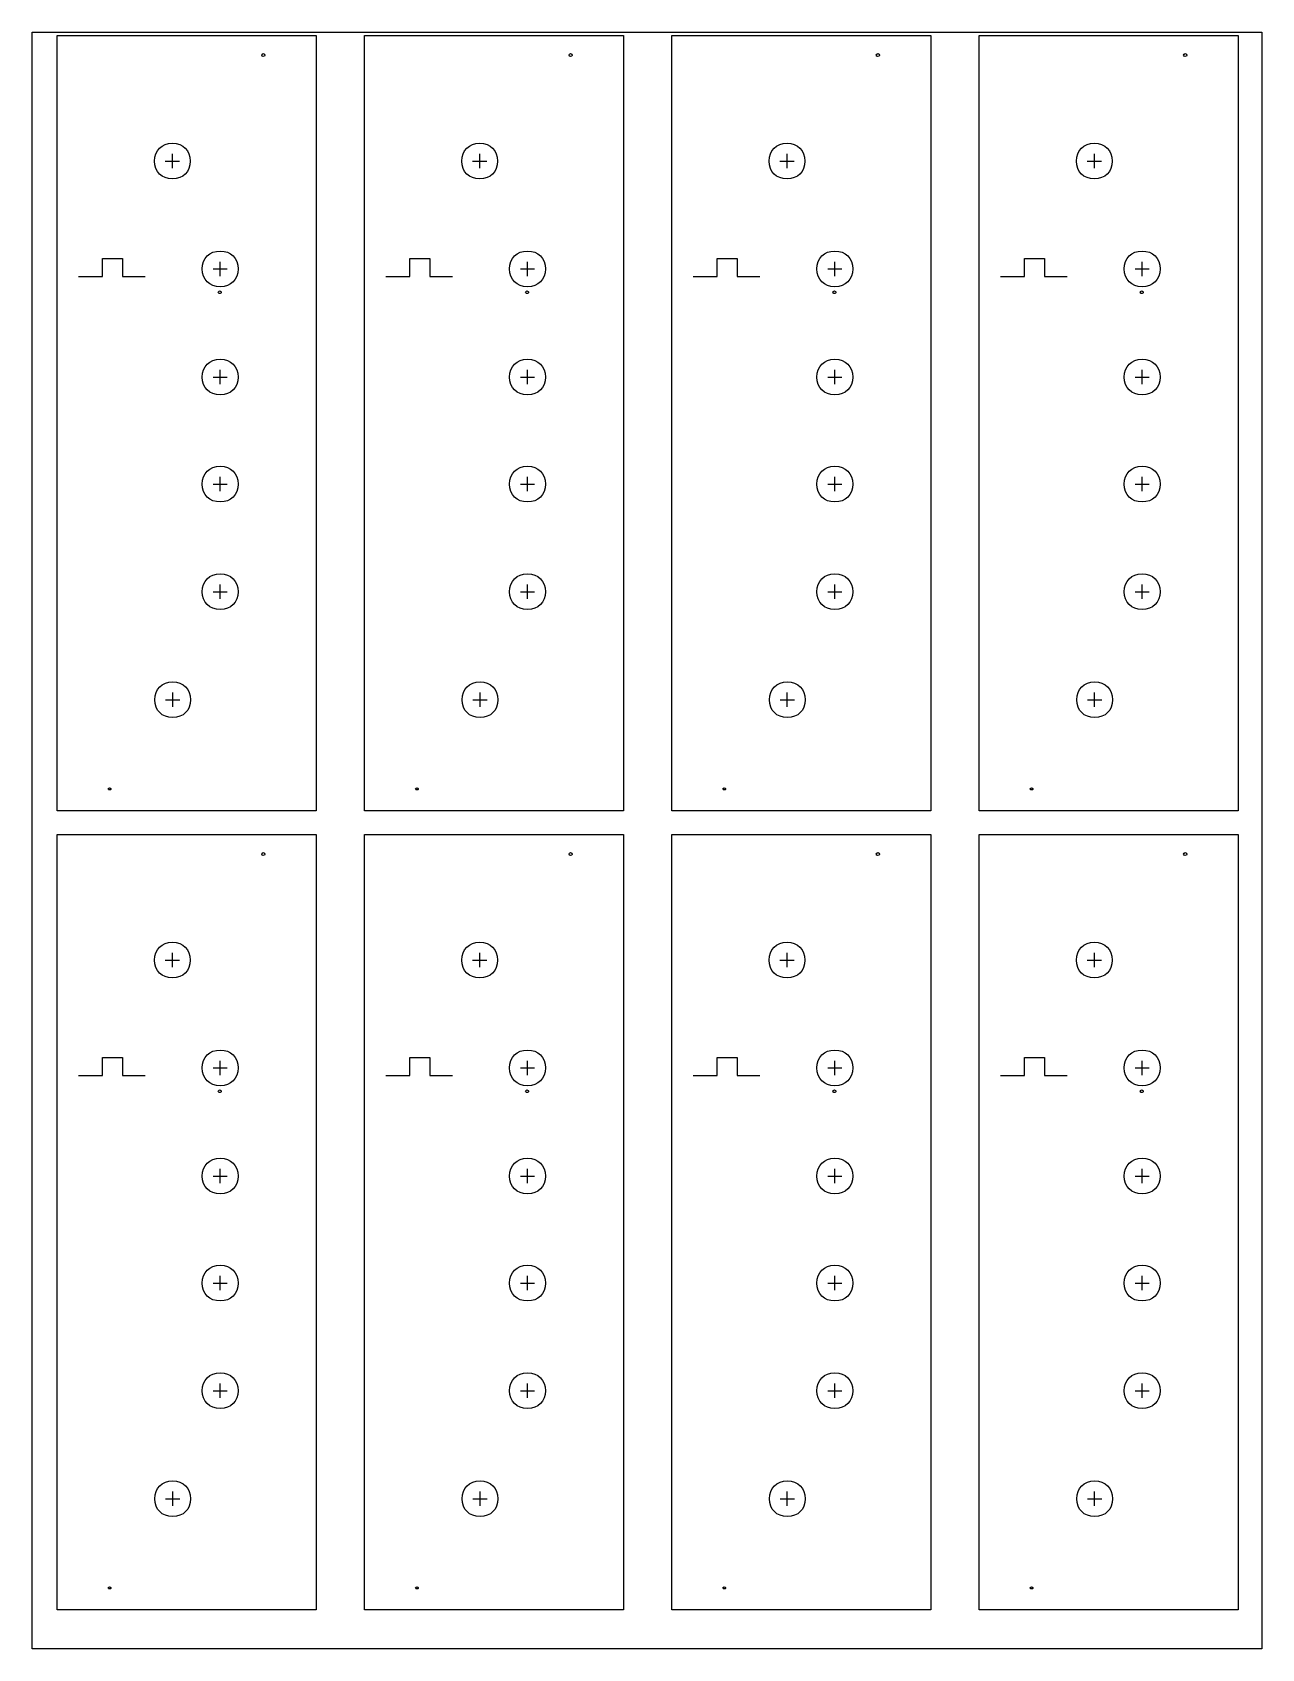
# Model space of a CAD drawing. Extents: x 4 to 208, y 8 to 275.
import ezdxf

# ---------------------------------------------------------------- set-up
doc = ezdxf.new("R2010")
doc.units = 0
doc.layers.add('text', color=7, linetype='CONTINUOUS')

msp = doc.modelspace()

# ---------------------------------------------------------------- linework, layer by layer
at = {"layer": 'text', "color": 1}
for points in [[(4.399403, 275.32564), (207.608361, 275.32564), (207.608361, 8.132922), (4.399403, 8.132922), (4.399403, 275.32564)], [(42.840173, 271.561229), (42.840173, 271.561229)], [(93.640173, 271.561229), (93.640173, 271.561229)], [(144.440173, 271.561229), (144.440173, 271.561229)], [(195.240173, 271.561229), (195.240173, 271.561229)], [(17.392178, 150.245896), (17.392178, 150.245896)], [(68.192178, 150.245896), (68.192178, 150.245896)], [(118.992178, 150.245896), (118.992178, 150.245896)], [(169.792178, 150.245896), (169.792178, 150.245896)], [(42.840173, 139.481229), (42.840173, 139.481229)], [(93.640173, 139.481229), (93.640173, 139.481229)], [(144.440173, 139.481229), (144.440173, 139.481229)], [(195.240173, 139.481229), (195.240173, 139.481229)], [(17.392178, 18.165896), (17.392178, 18.165896)], [(68.192178, 18.165896), (68.192178, 18.165896)], [(118.992178, 18.165896), (118.992178, 18.165896)], [(169.792178, 18.165896), (169.792178, 18.165896)]]:
    msp.add_lwpolyline(points, close=True, dxfattribs=at)
at = {"layer": 'text', "color": 7}
for points in [[(23.963275, 146.622033), (8.486966, 146.622033), (8.486966, 274.778799), (51.339693, 274.778799), (51.339693, 146.622033), (8.486966, 146.622033)], [(74.763275, 146.622033), (59.286966, 146.622033), (59.286966, 274.778799), (102.139693, 274.778799), (102.139693, 146.622033), (59.286966, 146.622033)], [(125.563275, 146.622033), (110.086966, 146.622033), (110.086966, 274.778799), (152.939693, 274.778799), (152.939693, 146.622033), (110.086966, 146.622033)], [(176.363275, 146.622033), (160.886966, 146.622033), (160.886966, 274.778799), (203.739693, 274.778799), (203.739693, 146.622033), (160.886966, 146.622033)], [(23.963275, 14.542033), (8.486966, 14.542033), (8.486966, 142.698799), (51.339693, 142.698799), (51.339693, 14.542033), (8.486966, 14.542033)], [(74.763275, 14.542033), (59.286966, 14.542033), (59.286966, 142.698799), (102.139693, 142.698799), (102.139693, 14.542033), (59.286966, 14.542033)], [(125.563275, 14.542033), (110.086966, 14.542033), (110.086966, 142.698799), (152.939693, 142.698799), (152.939693, 14.542033), (110.086966, 14.542033)], [(176.363275, 14.542033), (160.886966, 14.542033), (160.886966, 142.698799), (203.739693, 142.698799), (203.739693, 14.542033), (160.886966, 14.542033)]]:
    msp.add_lwpolyline(points, dxfattribs=at)
at = {"layer": 'text', "color": 1}
for points in [[(26.368875, 254.041159), (28.729311, 254.041159)], [(27.548563, 252.860412), (27.548563, 255.222259)], [(77.168875, 254.041159), (79.529311, 254.041159)], [(78.348563, 252.860412), (78.348563, 255.222259)], [(127.968875, 254.041159), (130.329311, 254.041159)], [(129.148563, 252.860412), (129.148563, 255.222259)], [(178.768875, 254.041159), (181.129311, 254.041159)], [(179.948563, 252.860412), (179.948563, 255.222259)], [(12.014716, 234.966933), (16.009488, 234.966933), (16.009488, 237.961887), (19.290909, 237.961887), (19.290909, 234.965756), (23.033008, 234.965756)], [(62.814716, 234.966933), (66.809488, 234.966933), (66.809488, 237.961887), (70.090909, 237.961887), (70.090909, 234.965756), (73.833008, 234.965756)], [(113.614716, 234.966933), (117.609488, 234.966933), (117.609488, 237.961887), (120.890909, 237.961887), (120.890909, 234.965756), (124.633008, 234.965756)], [(164.414716, 234.966933), (168.409488, 234.966933), (168.409488, 237.961887), (171.690909, 237.961887), (171.690909, 234.965756), (175.433008, 234.965756)], [(34.271097, 236.224445), (36.631533, 236.224445)], [(35.450786, 235.043698), (35.450786, 237.405545)], [(85.071097, 236.224445), (87.431533, 236.224445)], [(86.250786, 235.043698), (86.250786, 237.405545)], [(135.871097, 236.224445), (138.231533, 236.224445)], [(137.050786, 235.043698), (137.050786, 237.405545)], [(186.671097, 236.224445), (189.031533, 236.224445)], [(187.850786, 235.043698), (187.850786, 237.405545)], [(35.450786, 217.162098), (35.450786, 219.523945)], [(86.250786, 217.162098), (86.250786, 219.523945)], [(137.050786, 217.162098), (137.050786, 219.523945)], [(187.850786, 217.162098), (187.850786, 219.523945)], [(34.271097, 218.342845), (36.631533, 218.342845)], [(85.071097, 218.342845), (87.431533, 218.342845)], [(135.871097, 218.342845), (138.231533, 218.342845)], [(186.671097, 218.342845), (189.031533, 218.342845)], [(34.271097, 200.639045), (36.631533, 200.639045)], [(35.450786, 199.458298), (35.450786, 201.820145)], [(85.071097, 200.639045), (87.431533, 200.639045)], [(86.250786, 199.458298), (86.250786, 201.820145)], [(135.871097, 200.639045), (138.231533, 200.639045)], [(137.050786, 199.458298), (137.050786, 201.820145)], [(186.671097, 200.639045), (189.031533, 200.639045)], [(187.850786, 199.458298), (187.850786, 201.820145)], [(34.271097, 182.859045), (36.631533, 182.859045)], [(35.450786, 181.678298), (35.450786, 184.040145)], [(85.071097, 182.859045), (87.431533, 182.859045)], [(86.250786, 181.678298), (86.250786, 184.040145)], [(135.871097, 182.859045), (138.231533, 182.859045)], [(137.050786, 181.678298), (137.050786, 184.040145)], [(186.671097, 182.859045), (189.031533, 182.859045)], [(187.850786, 181.678298), (187.850786, 184.040145)], [(27.599363, 163.822098), (27.599363, 166.183945)], [(78.399363, 163.822098), (78.399363, 166.183945)], [(129.199363, 163.822098), (129.199363, 166.183945)], [(179.999363, 163.822098), (179.999363, 166.183945)], [(26.419675, 165.002845), (28.780111, 165.002845)], [(77.219675, 165.002845), (79.580111, 165.002845)], [(128.019675, 165.002845), (130.380111, 165.002845)], [(178.819675, 165.002845), (181.180111, 165.002845)], [(27.548563, 120.780412), (27.548563, 123.142259)], [(78.348563, 120.780412), (78.348563, 123.142259)], [(129.148563, 120.780412), (129.148563, 123.142259)], [(179.948563, 120.780412), (179.948563, 123.142259)], [(26.368875, 121.961159), (28.729311, 121.961159)], [(77.168875, 121.961159), (79.529311, 121.961159)], [(127.968875, 121.961159), (130.329311, 121.961159)], [(178.768875, 121.961159), (181.129311, 121.961159)], [(12.014716, 102.886933), (16.009488, 102.886933), (16.009488, 105.881887), (19.290909, 105.881887), (19.290909, 102.885756), (23.033008, 102.885756)], [(35.450786, 102.963698), (35.450786, 105.325545)], [(62.814716, 102.886933), (66.809488, 102.886933), (66.809488, 105.881887), (70.090909, 105.881887), (70.090909, 102.885756), (73.833008, 102.885756)], [(86.250786, 102.963698), (86.250786, 105.325545)], [(113.614716, 102.886933), (117.609488, 102.886933), (117.609488, 105.881887), (120.890909, 105.881887), (120.890909, 102.885756), (124.633008, 102.885756)], [(137.050786, 102.963698), (137.050786, 105.325545)], [(164.414716, 102.886933), (168.409488, 102.886933), (168.409488, 105.881887), (171.690909, 105.881887), (171.690909, 102.885756), (175.433008, 102.885756)], [(187.850786, 102.963698), (187.850786, 105.325545)], [(34.271097, 104.144445), (36.631533, 104.144445)], [(85.071097, 104.144445), (87.431533, 104.144445)], [(135.871097, 104.144445), (138.231533, 104.144445)], [(186.671097, 104.144445), (189.031533, 104.144445)], [(34.271097, 86.262845), (36.631533, 86.262845)], [(35.450786, 85.082098), (35.450786, 87.443945)], [(85.071097, 86.262845), (87.431533, 86.262845)], [(86.250786, 85.082098), (86.250786, 87.443945)], [(135.871097, 86.262845), (138.231533, 86.262845)], [(137.050786, 85.082098), (137.050786, 87.443945)], [(186.671097, 86.262845), (189.031533, 86.262845)], [(187.850786, 85.082098), (187.850786, 87.443945)], [(35.450786, 67.378298), (35.450786, 69.740145)], [(86.250786, 67.378298), (86.250786, 69.740145)], [(137.050786, 67.378298), (137.050786, 69.740145)], [(187.850786, 67.378298), (187.850786, 69.740145)], [(34.271097, 68.559045), (36.631533, 68.559045)], [(85.071097, 68.559045), (87.431533, 68.559045)], [(135.871097, 68.559045), (138.231533, 68.559045)], [(186.671097, 68.559045), (189.031533, 68.559045)], [(34.271097, 50.779045), (36.631533, 50.779045)], [(35.450786, 49.598298), (35.450786, 51.960145)], [(85.071097, 50.779045), (87.431533, 50.779045)], [(86.250786, 49.598298), (86.250786, 51.960145)], [(135.871097, 50.779045), (138.231533, 50.779045)], [(137.050786, 49.598298), (137.050786, 51.960145)], [(186.671097, 50.779045), (189.031533, 50.779045)], [(187.850786, 49.598298), (187.850786, 51.960145)], [(26.419675, 32.922845), (28.780111, 32.922845)], [(27.599363, 31.742098), (27.599363, 34.103945)], [(77.219675, 32.922845), (79.580111, 32.922845)], [(78.399363, 31.742098), (78.399363, 34.103945)], [(128.019675, 32.922845), (130.380111, 32.922845)], [(129.199363, 31.742098), (129.199363, 34.103945)], [(178.819675, 32.922845), (181.180111, 32.922845)], [(179.999363, 31.742098), (179.999363, 34.103945)]]:
    msp.add_lwpolyline(points, dxfattribs=at)
at = {"layer": 'text', "color": 7}
for points in [[(35.61334, 232.352848), (35.61334, 232.352848)], [(86.41334, 232.352848), (86.41334, 232.352848)], [(137.21334, 232.352848), (137.21334, 232.352848)], [(188.01334, 232.352848), (188.01334, 232.352848)], [(35.61334, 100.272848), (35.61334, 100.272848)], [(86.41334, 100.272848), (86.41334, 100.272848)], [(137.21334, 100.272848), (137.21334, 100.272848)], [(188.01334, 100.272848), (188.01334, 100.272848)]]:
    msp.add_lwpolyline(points, close=True, dxfattribs=at)
at = {"layer": 'text', "color": 1}
for points in [[(42.312195, 271.561229), (42.312195, 271.693772), (42.430387, 271.801219), (42.576184, 271.801219)], [(42.576184, 271.321238), (42.430387, 271.321238), (42.312195, 271.428686), (42.312195, 271.561229)], [(42.576184, 271.801219), (42.721982, 271.801219), (42.840174, 271.693772), (42.840173, 271.561229)], [(42.840173, 271.561229), (42.840173, 271.428686), (42.721982, 271.321238), (42.576184, 271.321238)], [(93.112195, 271.561229), (93.112195, 271.693772), (93.230387, 271.801219), (93.376184, 271.801219)], [(93.376184, 271.321238), (93.230387, 271.321238), (93.112195, 271.428686), (93.112195, 271.561229)], [(93.376184, 271.801219), (93.521982, 271.801219), (93.640174, 271.693772), (93.640173, 271.561229)], [(93.640173, 271.561229), (93.640173, 271.428686), (93.521982, 271.321238), (93.376184, 271.321238)], [(143.912195, 271.561229), (143.912195, 271.693772), (144.030387, 271.801219), (144.176184, 271.801219)], [(144.176184, 271.321238), (144.030387, 271.321238), (143.912195, 271.428686), (143.912195, 271.561229)], [(144.176184, 271.801219), (144.321982, 271.801219), (144.440174, 271.693772), (144.440173, 271.561229)], [(144.440173, 271.561229), (144.440173, 271.428686), (144.321982, 271.321238), (144.176184, 271.321238)], [(194.712195, 271.561229), (194.712195, 271.693772), (194.830387, 271.801219), (194.976184, 271.801219)], [(194.976184, 271.321238), (194.830387, 271.321238), (194.712195, 271.428686), (194.712195, 271.561229)], [(194.976184, 271.801219), (195.121982, 271.801219), (195.240174, 271.693772), (195.240173, 271.561229)], [(195.240173, 271.561229), (195.240173, 271.428686), (195.121982, 271.321238), (194.976184, 271.321238)], [(24.596519, 254.041159), (24.596519, 255.812104), (25.777619, 256.992851), (27.548563, 256.992851)], [(27.548563, 256.992851), (29.320566, 256.992851), (30.500255, 255.812104), (30.500255, 254.041159)], [(75.396519, 254.041159), (75.396519, 255.812104), (76.577619, 256.992851), (78.348563, 256.992851)], [(78.348563, 256.992851), (80.120566, 256.992851), (81.300255, 255.812104), (81.300255, 254.041159)], [(126.196519, 254.041159), (126.196519, 255.812104), (127.377619, 256.992851), (129.148563, 256.992851)], [(129.148563, 256.992851), (130.920566, 256.992851), (132.100255, 255.812104), (132.100255, 254.041159)], [(176.996519, 254.041159), (176.996519, 255.812104), (178.177619, 256.992851), (179.948563, 256.992851)], [(179.948563, 256.992851), (181.720566, 256.992851), (182.900255, 255.812104), (182.900255, 254.041159)], [(27.548563, 251.089468), (25.777619, 251.089468), (24.596519, 252.270568), (24.596519, 254.041159)], [(30.500255, 254.041159), (30.500255, 252.270568), (29.320566, 251.089468), (27.548563, 251.089468)], [(78.348563, 251.089468), (76.577619, 251.089468), (75.396519, 252.270568), (75.396519, 254.041159)], [(81.300255, 254.041159), (81.300255, 252.270568), (80.120566, 251.089468), (78.348563, 251.089468)], [(129.148563, 251.089468), (127.377619, 251.089468), (126.196519, 252.270568), (126.196519, 254.041159)], [(132.100255, 254.041159), (132.100255, 252.270568), (130.920566, 251.089468), (129.148563, 251.089468)], [(179.948563, 251.089468), (178.177619, 251.089468), (176.996519, 252.270568), (176.996519, 254.041159)], [(182.900255, 254.041159), (182.900255, 252.270568), (181.720566, 251.089468), (179.948563, 251.089468)], [(32.498741, 236.224445), (32.498741, 237.995389), (33.679841, 239.176137), (35.450786, 239.176137)], [(35.450786, 239.176137), (37.222788, 239.176137), (38.402477, 237.995389), (38.402477, 236.224445)], [(83.298741, 236.224445), (83.298741, 237.995389), (84.479841, 239.176137), (86.250786, 239.176137)], [(86.250786, 239.176137), (88.022788, 239.176137), (89.202477, 237.995389), (89.202477, 236.224445)], [(134.098741, 236.224445), (134.098741, 237.995389), (135.279841, 239.176137), (137.050786, 239.176137)], [(137.050786, 239.176137), (138.822788, 239.176137), (140.002477, 237.995389), (140.002477, 236.224445)], [(184.898741, 236.224445), (184.898741, 237.995389), (186.079841, 239.176137), (187.850786, 239.176137)], [(187.850786, 239.176137), (189.622788, 239.176137), (190.802477, 237.995389), (190.802477, 236.224445)], [(35.450786, 233.272753), (33.679841, 233.272753), (32.498741, 234.453853), (32.498741, 236.224445)], [(38.402477, 236.224445), (38.402477, 234.453853), (37.222788, 233.272753), (35.450786, 233.272753)], [(86.250786, 233.272753), (84.479841, 233.272753), (83.298741, 234.453853), (83.298741, 236.224445)], [(89.202477, 236.224445), (89.202477, 234.453853), (88.022788, 233.272753), (86.250786, 233.272753)], [(137.050786, 233.272753), (135.279841, 233.272753), (134.098741, 234.453853), (134.098741, 236.224445)], [(140.002477, 236.224445), (140.002477, 234.453853), (138.822788, 233.272753), (137.050786, 233.272753)], [(187.850786, 233.272753), (186.079841, 233.272753), (184.898741, 234.453853), (184.898741, 236.224445)], [(190.802477, 236.224445), (190.802477, 234.453853), (189.622788, 233.272753), (187.850786, 233.272753)], [(32.498741, 218.342845), (32.498741, 220.113789), (33.679841, 221.294537), (35.450786, 221.294537)], [(35.450786, 221.294537), (37.222788, 221.294537), (38.402477, 220.113789), (38.402477, 218.342845)], [(83.298741, 218.342845), (83.298741, 220.113789), (84.479841, 221.294537), (86.250786, 221.294537)], [(86.250786, 221.294537), (88.022788, 221.294537), (89.202477, 220.113789), (89.202477, 218.342845)], [(134.098741, 218.342845), (134.098741, 220.113789), (135.279841, 221.294537), (137.050786, 221.294537)], [(137.050786, 221.294537), (138.822788, 221.294537), (140.002477, 220.113789), (140.002477, 218.342845)], [(184.898741, 218.342845), (184.898741, 220.113789), (186.079841, 221.294537), (187.850786, 221.294537)], [(187.850786, 221.294537), (189.622788, 221.294537), (190.802477, 220.113789), (190.802477, 218.342845)], [(35.450786, 215.391153), (33.679841, 215.391153), (32.498741, 216.572253), (32.498741, 218.342845)], [(38.402477, 218.342845), (38.402477, 216.572253), (37.222788, 215.391153), (35.450786, 215.391153)], [(86.250786, 215.391153), (84.479841, 215.391153), (83.298741, 216.572253), (83.298741, 218.342845)], [(89.202477, 218.342845), (89.202477, 216.572253), (88.022788, 215.391153), (86.250786, 215.391153)], [(137.050786, 215.391153), (135.279841, 215.391153), (134.098741, 216.572253), (134.098741, 218.342845)], [(140.002477, 218.342845), (140.002477, 216.572253), (138.822788, 215.391153), (137.050786, 215.391153)], [(187.850786, 215.391153), (186.079841, 215.391153), (184.898741, 216.572253), (184.898741, 218.342845)], [(190.802477, 218.342845), (190.802477, 216.572253), (189.622788, 215.391153), (187.850786, 215.391153)], [(32.498741, 200.639045), (32.498741, 202.409989), (33.679841, 203.590737), (35.450786, 203.590737)], [(35.450786, 203.590737), (37.222788, 203.590737), (38.402477, 202.409989), (38.402477, 200.639045)], [(83.298741, 200.639045), (83.298741, 202.409989), (84.479841, 203.590737), (86.250786, 203.590737)], [(86.250786, 203.590737), (88.022788, 203.590737), (89.202477, 202.409989), (89.202477, 200.639045)], [(134.098741, 200.639045), (134.098741, 202.409989), (135.279841, 203.590737), (137.050786, 203.590737)], [(137.050786, 203.590737), (138.822788, 203.590737), (140.002477, 202.409989), (140.002477, 200.639045)], [(184.898741, 200.639045), (184.898741, 202.409989), (186.079841, 203.590737), (187.850786, 203.590737)], [(187.850786, 203.590737), (189.622788, 203.590737), (190.802477, 202.409989), (190.802477, 200.639045)], [(35.450786, 197.687353), (33.679841, 197.687353), (32.498741, 198.868453), (32.498741, 200.639045)], [(38.402477, 200.639045), (38.402477, 198.868453), (37.222788, 197.687353), (35.450786, 197.687353)], [(86.250786, 197.687353), (84.479841, 197.687353), (83.298741, 198.868453), (83.298741, 200.639045)], [(89.202477, 200.639045), (89.202477, 198.868453), (88.022788, 197.687353), (86.250786, 197.687353)], [(137.050786, 197.687353), (135.279841, 197.687353), (134.098741, 198.868453), (134.098741, 200.639045)], [(140.002477, 200.639045), (140.002477, 198.868453), (138.822788, 197.687353), (137.050786, 197.687353)], [(187.850786, 197.687353), (186.079841, 197.687353), (184.898741, 198.868453), (184.898741, 200.639045)], [(190.802477, 200.639045), (190.802477, 198.868453), (189.622788, 197.687353), (187.850786, 197.687353)], [(32.498741, 182.859045), (32.498741, 184.629989), (33.679841, 185.810737), (35.450786, 185.810737)], [(35.450786, 185.810737), (37.222788, 185.810737), (38.402477, 184.629989), (38.402477, 182.859045)], [(83.298741, 182.859045), (83.298741, 184.629989), (84.479841, 185.810737), (86.250786, 185.810737)], [(86.250786, 185.810737), (88.022788, 185.810737), (89.202477, 184.629989), (89.202477, 182.859045)], [(134.098741, 182.859045), (134.098741, 184.629989), (135.279841, 185.810737), (137.050786, 185.810737)], [(137.050786, 185.810737), (138.822788, 185.810737), (140.002477, 184.629989), (140.002477, 182.859045)], [(184.898741, 182.859045), (184.898741, 184.629989), (186.079841, 185.810737), (187.850786, 185.810737)], [(187.850786, 185.810737), (189.622788, 185.810737), (190.802477, 184.629989), (190.802477, 182.859045)], [(35.450786, 179.907353), (33.679841, 179.907353), (32.498741, 181.088453), (32.498741, 182.859045)], [(38.402477, 182.859045), (38.402477, 181.088453), (37.222788, 179.907353), (35.450786, 179.907353)], [(86.250786, 179.907353), (84.479841, 179.907353), (83.298741, 181.088453), (83.298741, 182.859045)], [(89.202477, 182.859045), (89.202477, 181.088453), (88.022788, 179.907353), (86.250786, 179.907353)], [(137.050786, 179.907353), (135.279841, 179.907353), (134.098741, 181.088453), (134.098741, 182.859045)], [(140.002477, 182.859045), (140.002477, 181.088453), (138.822788, 179.907353), (137.050786, 179.907353)], [(187.850786, 179.907353), (186.079841, 179.907353), (184.898741, 181.088453), (184.898741, 182.859045)], [(190.802477, 182.859045), (190.802477, 181.088453), (189.622788, 179.907353), (187.850786, 179.907353)], [(24.647319, 165.002845), (24.647319, 166.773789), (25.828419, 167.954537), (27.599363, 167.954537)], [(27.599363, 167.954537), (29.371366, 167.954537), (30.551055, 166.773789), (30.551055, 165.002845)], [(75.447319, 165.002845), (75.447319, 166.773789), (76.628419, 167.954537), (78.399363, 167.954537)], [(78.399363, 167.954537), (80.171366, 167.954537), (81.351055, 166.773789), (81.351055, 165.002845)], [(126.247319, 165.002845), (126.247319, 166.773789), (127.428419, 167.954537), (129.199363, 167.954537)], [(129.199363, 167.954537), (130.971366, 167.954537), (132.151055, 166.773789), (132.151055, 165.002845)], [(177.047319, 165.002845), (177.047319, 166.773789), (178.228419, 167.954537), (179.999363, 167.954537)], [(179.999363, 167.954537), (181.771366, 167.954537), (182.951055, 166.773789), (182.951055, 165.002845)], [(27.599363, 162.051153), (25.828419, 162.051153), (24.647319, 163.232253), (24.647319, 165.002845)], [(30.551055, 165.002845), (30.551055, 163.232253), (29.371366, 162.051153), (27.599363, 162.051153)], [(78.399363, 162.051153), (76.628419, 162.051153), (75.447319, 163.232253), (75.447319, 165.002845)], [(81.351055, 165.002845), (81.351055, 163.232253), (80.171366, 162.051153), (78.399363, 162.051153)], [(129.199363, 162.051153), (127.428419, 162.051153), (126.247319, 163.232253), (126.247319, 165.002845)], [(132.151055, 165.002845), (132.151055, 163.232253), (130.971366, 162.051153), (129.199363, 162.051153)], [(179.999363, 162.051153), (178.228419, 162.051153), (177.047319, 163.232253), (177.047319, 165.002845)], [(182.951055, 165.002845), (182.951055, 163.232253), (181.771366, 162.051153), (179.999363, 162.051153)], [(16.960194, 150.245896), (16.960194, 150.29045), (16.982949, 150.33318), (17.023455, 150.364686)], [(17.023455, 150.127106), (16.982949, 150.158611), (16.960194, 150.201341), (16.960194, 150.245896)], [(17.023455, 150.364686), (17.063961, 150.396191), (17.1189, 150.41389), (17.176184, 150.413891)], [(17.176184, 150.077901), (17.1189, 150.077901), (17.063961, 150.095601), (17.023455, 150.127106)], [(17.176184, 150.413891), (17.233469, 150.413891), (17.288408, 150.396192), (17.328915, 150.364687)], [(17.328915, 150.127105), (17.288408, 150.0956), (17.233469, 150.077901), (17.176184, 150.077901)], [(17.328915, 150.364687), (17.369422, 150.333181), (17.392178, 150.290451), (17.392178, 150.245896)], [(17.392178, 150.245896), (17.392178, 150.201341), (17.369422, 150.15861), (17.328915, 150.127105)], [(67.760194, 150.245896), (67.760194, 150.29045), (67.782949, 150.33318), (67.823455, 150.364686)], [(67.823455, 150.127106), (67.782949, 150.158611), (67.760194, 150.201341), (67.760194, 150.245896)], [(67.823455, 150.364686), (67.863961, 150.396191), (67.9189, 150.41389), (67.976184, 150.413891)], [(67.976184, 150.077901), (67.9189, 150.077901), (67.863961, 150.095601), (67.823455, 150.127106)], [(67.976184, 150.413891), (68.033469, 150.413891), (68.088408, 150.396192), (68.128915, 150.364687)], [(68.128915, 150.127105), (68.088408, 150.0956), (68.033469, 150.077901), (67.976184, 150.077901)], [(68.128915, 150.364687), (68.169422, 150.333181), (68.192178, 150.290451), (68.192178, 150.245896)], [(68.192178, 150.245896), (68.192178, 150.201341), (68.169422, 150.15861), (68.128915, 150.127105)], [(118.560194, 150.245896), (118.560194, 150.29045), (118.582949, 150.33318), (118.623455, 150.364686)], [(118.623455, 150.127106), (118.582949, 150.158611), (118.560194, 150.201341), (118.560194, 150.245896)], [(118.623455, 150.364686), (118.663961, 150.396191), (118.7189, 150.41389), (118.776184, 150.413891)], [(118.776184, 150.077901), (118.7189, 150.077901), (118.663961, 150.095601), (118.623455, 150.127106)], [(118.776184, 150.413891), (118.833469, 150.413891), (118.888408, 150.396192), (118.928915, 150.364687)], [(118.928915, 150.127105), (118.888408, 150.0956), (118.833469, 150.077901), (118.776184, 150.077901)], [(118.928915, 150.364687), (118.969422, 150.333181), (118.992178, 150.290451), (118.992178, 150.245896)], [(118.992178, 150.245896), (118.992178, 150.201341), (118.969422, 150.15861), (118.928915, 150.127105)], [(169.360194, 150.245896), (169.360194, 150.29045), (169.382949, 150.33318), (169.423455, 150.364686)], [(169.423455, 150.127106), (169.382949, 150.158611), (169.360194, 150.201341), (169.360194, 150.245896)], [(169.423455, 150.364686), (169.463961, 150.396191), (169.5189, 150.41389), (169.576184, 150.413891)], [(169.576184, 150.077901), (169.5189, 150.077901), (169.463961, 150.095601), (169.423455, 150.127106)], [(169.576184, 150.413891), (169.633469, 150.413891), (169.688408, 150.396192), (169.728915, 150.364687)], [(169.728915, 150.127105), (169.688408, 150.0956), (169.633469, 150.077901), (169.576184, 150.077901)], [(169.728915, 150.364687), (169.769422, 150.333181), (169.792178, 150.290451), (169.792178, 150.245896)], [(169.792178, 150.245896), (169.792178, 150.201341), (169.769422, 150.15861), (169.728915, 150.127105)], [(42.312195, 139.481229), (42.312195, 139.613772), (42.430387, 139.721219), (42.576184, 139.721219)], [(42.576184, 139.241238), (42.430387, 139.241238), (42.312195, 139.348686), (42.312195, 139.481229)], [(42.576184, 139.721219), (42.721982, 139.721219), (42.840174, 139.613772), (42.840173, 139.481229)], [(42.840173, 139.481229), (42.840173, 139.348686), (42.721982, 139.241238), (42.576184, 139.241238)], [(93.112195, 139.481229), (93.112195, 139.613772), (93.230387, 139.721219), (93.376184, 139.721219)], [(93.376184, 139.241238), (93.230387, 139.241238), (93.112195, 139.348686), (93.112195, 139.481229)], [(93.376184, 139.721219), (93.521982, 139.721219), (93.640174, 139.613772), (93.640173, 139.481229)], [(93.640173, 139.481229), (93.640173, 139.348686), (93.521982, 139.241238), (93.376184, 139.241238)], [(143.912195, 139.481229), (143.912195, 139.613772), (144.030387, 139.721219), (144.176184, 139.721219)], [(144.176184, 139.241238), (144.030387, 139.241238), (143.912195, 139.348686), (143.912195, 139.481229)], [(144.176184, 139.721219), (144.321982, 139.721219), (144.440174, 139.613772), (144.440173, 139.481229)], [(144.440173, 139.481229), (144.440173, 139.348686), (144.321982, 139.241238), (144.176184, 139.241238)], [(194.712195, 139.481229), (194.712195, 139.613772), (194.830387, 139.721219), (194.976184, 139.721219)], [(194.976184, 139.241238), (194.830387, 139.241238), (194.712195, 139.348686), (194.712195, 139.481229)], [(194.976184, 139.721219), (195.121982, 139.721219), (195.240174, 139.613772), (195.240173, 139.481229)], [(195.240173, 139.481229), (195.240173, 139.348686), (195.121982, 139.241238), (194.976184, 139.241238)], [(24.596519, 121.961159), (24.596519, 123.732104), (25.777619, 124.912851), (27.548563, 124.912851)], [(27.548563, 124.912851), (29.320566, 124.912851), (30.500255, 123.732104), (30.500255, 121.961159)], [(75.396519, 121.961159), (75.396519, 123.732104), (76.577619, 124.912851), (78.348563, 124.912851)], [(78.348563, 124.912851), (80.120566, 124.912851), (81.300255, 123.732104), (81.300255, 121.961159)], [(126.196519, 121.961159), (126.196519, 123.732104), (127.377619, 124.912851), (129.148563, 124.912851)], [(129.148563, 124.912851), (130.920566, 124.912851), (132.100255, 123.732104), (132.100255, 121.961159)], [(176.996519, 121.961159), (176.996519, 123.732104), (178.177619, 124.912851), (179.948563, 124.912851)], [(179.948563, 124.912851), (181.720566, 124.912851), (182.900255, 123.732104), (182.900255, 121.961159)], [(27.548563, 119.009468), (25.777619, 119.009468), (24.596519, 120.190568), (24.596519, 121.961159)], [(30.500255, 121.961159), (30.500255, 120.190568), (29.320566, 119.009468), (27.548563, 119.009468)], [(78.348563, 119.009468), (76.577619, 119.009468), (75.396519, 120.190568), (75.396519, 121.961159)], [(81.300255, 121.961159), (81.300255, 120.190568), (80.120566, 119.009468), (78.348563, 119.009468)], [(129.148563, 119.009468), (127.377619, 119.009468), (126.196519, 120.190568), (126.196519, 121.961159)], [(132.100255, 121.961159), (132.100255, 120.190568), (130.920566, 119.009468), (129.148563, 119.009468)], [(179.948563, 119.009468), (178.177619, 119.009468), (176.996519, 120.190568), (176.996519, 121.961159)], [(182.900255, 121.961159), (182.900255, 120.190568), (181.720566, 119.009468), (179.948563, 119.009468)], [(32.498741, 104.144445), (32.498741, 105.915389), (33.679841, 107.096137), (35.450786, 107.096137)], [(35.450786, 107.096137), (37.222788, 107.096137), (38.402477, 105.915389), (38.402477, 104.144445)], [(83.298741, 104.144445), (83.298741, 105.915389), (84.479841, 107.096137), (86.250786, 107.096137)], [(86.250786, 107.096137), (88.022788, 107.096137), (89.202477, 105.915389), (89.202477, 104.144445)], [(134.098741, 104.144445), (134.098741, 105.915389), (135.279841, 107.096137), (137.050786, 107.096137)], [(137.050786, 107.096137), (138.822788, 107.096137), (140.002477, 105.915389), (140.002477, 104.144445)], [(184.898741, 104.144445), (184.898741, 105.915389), (186.079841, 107.096137), (187.850786, 107.096137)], [(187.850786, 107.096137), (189.622788, 107.096137), (190.802477, 105.915389), (190.802477, 104.144445)], [(35.450786, 101.192753), (33.679841, 101.192753), (32.498741, 102.373853), (32.498741, 104.144445)], [(38.402477, 104.144445), (38.402477, 102.373853), (37.222788, 101.192753), (35.450786, 101.192753)], [(86.250786, 101.192753), (84.479841, 101.192753), (83.298741, 102.373853), (83.298741, 104.144445)], [(89.202477, 104.144445), (89.202477, 102.373853), (88.022788, 101.192753), (86.250786, 101.192753)], [(137.050786, 101.192753), (135.279841, 101.192753), (134.098741, 102.373853), (134.098741, 104.144445)], [(140.002477, 104.144445), (140.002477, 102.373853), (138.822788, 101.192753), (137.050786, 101.192753)], [(187.850786, 101.192753), (186.079841, 101.192753), (184.898741, 102.373853), (184.898741, 104.144445)], [(190.802477, 104.144445), (190.802477, 102.373853), (189.622788, 101.192753), (187.850786, 101.192753)], [(32.498741, 86.262845), (32.498741, 88.033789), (33.679841, 89.214537), (35.450786, 89.214537)], [(35.450786, 89.214537), (37.222788, 89.214537), (38.402477, 88.033789), (38.402477, 86.262845)], [(83.298741, 86.262845), (83.298741, 88.033789), (84.479841, 89.214537), (86.250786, 89.214537)], [(86.250786, 89.214537), (88.022788, 89.214537), (89.202477, 88.033789), (89.202477, 86.262845)], [(134.098741, 86.262845), (134.098741, 88.033789), (135.279841, 89.214537), (137.050786, 89.214537)], [(137.050786, 89.214537), (138.822788, 89.214537), (140.002477, 88.033789), (140.002477, 86.262845)], [(184.898741, 86.262845), (184.898741, 88.033789), (186.079841, 89.214537), (187.850786, 89.214537)], [(187.850786, 89.214537), (189.622788, 89.214537), (190.802477, 88.033789), (190.802477, 86.262845)], [(35.450786, 83.311153), (33.679841, 83.311153), (32.498741, 84.492253), (32.498741, 86.262845)], [(38.402477, 86.262845), (38.402477, 84.492253), (37.222788, 83.311153), (35.450786, 83.311153)], [(86.250786, 83.311153), (84.479841, 83.311153), (83.298741, 84.492253), (83.298741, 86.262845)], [(89.202477, 86.262845), (89.202477, 84.492253), (88.022788, 83.311153), (86.250786, 83.311153)], [(137.050786, 83.311153), (135.279841, 83.311153), (134.098741, 84.492253), (134.098741, 86.262845)], [(140.002477, 86.262845), (140.002477, 84.492253), (138.822788, 83.311153), (137.050786, 83.311153)], [(187.850786, 83.311153), (186.079841, 83.311153), (184.898741, 84.492253), (184.898741, 86.262845)], [(190.802477, 86.262845), (190.802477, 84.492253), (189.622788, 83.311153), (187.850786, 83.311153)], [(32.498741, 68.559045), (32.498741, 70.329989), (33.679841, 71.510737), (35.450786, 71.510737)], [(35.450786, 71.510737), (37.222788, 71.510737), (38.402477, 70.329989), (38.402477, 68.559045)], [(83.298741, 68.559045), (83.298741, 70.329989), (84.479841, 71.510737), (86.250786, 71.510737)], [(86.250786, 71.510737), (88.022788, 71.510737), (89.202477, 70.329989), (89.202477, 68.559045)], [(134.098741, 68.559045), (134.098741, 70.329989), (135.279841, 71.510737), (137.050786, 71.510737)], [(137.050786, 71.510737), (138.822788, 71.510737), (140.002477, 70.329989), (140.002477, 68.559045)], [(184.898741, 68.559045), (184.898741, 70.329989), (186.079841, 71.510737), (187.850786, 71.510737)], [(187.850786, 71.510737), (189.622788, 71.510737), (190.802477, 70.329989), (190.802477, 68.559045)], [(35.450786, 65.607353), (33.679841, 65.607353), (32.498741, 66.788453), (32.498741, 68.559045)], [(38.402477, 68.559045), (38.402477, 66.788453), (37.222788, 65.607353), (35.450786, 65.607353)], [(86.250786, 65.607353), (84.479841, 65.607353), (83.298741, 66.788453), (83.298741, 68.559045)], [(89.202477, 68.559045), (89.202477, 66.788453), (88.022788, 65.607353), (86.250786, 65.607353)], [(137.050786, 65.607353), (135.279841, 65.607353), (134.098741, 66.788453), (134.098741, 68.559045)], [(140.002477, 68.559045), (140.002477, 66.788453), (138.822788, 65.607353), (137.050786, 65.607353)], [(187.850786, 65.607353), (186.079841, 65.607353), (184.898741, 66.788453), (184.898741, 68.559045)], [(190.802477, 68.559045), (190.802477, 66.788453), (189.622788, 65.607353), (187.850786, 65.607353)], [(32.498741, 50.779045), (32.498741, 52.549989), (33.679841, 53.730737), (35.450786, 53.730737)], [(35.450786, 53.730737), (37.222788, 53.730737), (38.402477, 52.549989), (38.402477, 50.779045)], [(83.298741, 50.779045), (83.298741, 52.549989), (84.479841, 53.730737), (86.250786, 53.730737)], [(86.250786, 53.730737), (88.022788, 53.730737), (89.202477, 52.549989), (89.202477, 50.779045)], [(134.098741, 50.779045), (134.098741, 52.549989), (135.279841, 53.730737), (137.050786, 53.730737)], [(137.050786, 53.730737), (138.822788, 53.730737), (140.002477, 52.549989), (140.002477, 50.779045)], [(184.898741, 50.779045), (184.898741, 52.549989), (186.079841, 53.730737), (187.850786, 53.730737)], [(187.850786, 53.730737), (189.622788, 53.730737), (190.802477, 52.549989), (190.802477, 50.779045)], [(35.450786, 47.827353), (33.679841, 47.827353), (32.498741, 49.008453), (32.498741, 50.779045)], [(38.402477, 50.779045), (38.402477, 49.008453), (37.222788, 47.827353), (35.450786, 47.827353)], [(86.250786, 47.827353), (84.479841, 47.827353), (83.298741, 49.008453), (83.298741, 50.779045)], [(89.202477, 50.779045), (89.202477, 49.008453), (88.022788, 47.827353), (86.250786, 47.827353)], [(137.050786, 47.827353), (135.279841, 47.827353), (134.098741, 49.008453), (134.098741, 50.779045)], [(140.002477, 50.779045), (140.002477, 49.008453), (138.822788, 47.827353), (137.050786, 47.827353)], [(187.850786, 47.827353), (186.079841, 47.827353), (184.898741, 49.008453), (184.898741, 50.779045)], [(190.802477, 50.779045), (190.802477, 49.008453), (189.622788, 47.827353), (187.850786, 47.827353)], [(24.647319, 32.922845), (24.647319, 34.693789), (25.828419, 35.874537), (27.599363, 35.874537)], [(27.599363, 35.874537), (29.371366, 35.874537), (30.551055, 34.693789), (30.551055, 32.922845)], [(75.447319, 32.922845), (75.447319, 34.693789), (76.628419, 35.874537), (78.399363, 35.874537)], [(78.399363, 35.874537), (80.171366, 35.874537), (81.351055, 34.693789), (81.351055, 32.922845)], [(126.247319, 32.922845), (126.247319, 34.693789), (127.428419, 35.874537), (129.199363, 35.874537)], [(129.199363, 35.874537), (130.971366, 35.874537), (132.151055, 34.693789), (132.151055, 32.922845)], [(177.047319, 32.922845), (177.047319, 34.693789), (178.228419, 35.874537), (179.999363, 35.874537)], [(179.999363, 35.874537), (181.771366, 35.874537), (182.951055, 34.693789), (182.951055, 32.922845)], [(27.599363, 29.971153), (25.828419, 29.971153), (24.647319, 31.152253), (24.647319, 32.922845)], [(30.551055, 32.922845), (30.551055, 31.152253), (29.371366, 29.971153), (27.599363, 29.971153)], [(78.399363, 29.971153), (76.628419, 29.971153), (75.447319, 31.152253), (75.447319, 32.922845)], [(81.351055, 32.922845), (81.351055, 31.152253), (80.171366, 29.971153), (78.399363, 29.971153)], [(129.199363, 29.971153), (127.428419, 29.971153), (126.247319, 31.152253), (126.247319, 32.922845)], [(132.151055, 32.922845), (132.151055, 31.152253), (130.971366, 29.971153), (129.199363, 29.971153)], [(179.999363, 29.971153), (178.228419, 29.971153), (177.047319, 31.152253), (177.047319, 32.922845)], [(182.951055, 32.922845), (182.951055, 31.152253), (181.771366, 29.971153), (179.999363, 29.971153)], [(16.960194, 18.165896), (16.960194, 18.21045), (16.982949, 18.25318), (17.023455, 18.284686)], [(17.023455, 18.047106), (16.982949, 18.078611), (16.960194, 18.121341), (16.960194, 18.165896)], [(17.023455, 18.284686), (17.063961, 18.316191), (17.1189, 18.33389), (17.176184, 18.333891)], [(17.176184, 17.997901), (17.1189, 17.997901), (17.063961, 18.015601), (17.023455, 18.047106)], [(17.176184, 18.333891), (17.233469, 18.333891), (17.288408, 18.316192), (17.328915, 18.284687)], [(17.328915, 18.047105), (17.288408, 18.0156), (17.233469, 17.997901), (17.176184, 17.997901)], [(17.328915, 18.284687), (17.369422, 18.253181), (17.392178, 18.210451), (17.392178, 18.165896)], [(17.392178, 18.165896), (17.392178, 18.121341), (17.369422, 18.07861), (17.328915, 18.047105)], [(67.760194, 18.165896), (67.760194, 18.21045), (67.782949, 18.25318), (67.823455, 18.284686)], [(67.823455, 18.047106), (67.782949, 18.078611), (67.760194, 18.121341), (67.760194, 18.165896)], [(67.823455, 18.284686), (67.863961, 18.316191), (67.9189, 18.33389), (67.976184, 18.333891)], [(67.976184, 17.997901), (67.9189, 17.997901), (67.863961, 18.015601), (67.823455, 18.047106)], [(67.976184, 18.333891), (68.033469, 18.333891), (68.088408, 18.316192), (68.128915, 18.284687)], [(68.128915, 18.047105), (68.088408, 18.0156), (68.033469, 17.997901), (67.976184, 17.997901)], [(68.128915, 18.284687), (68.169422, 18.253181), (68.192178, 18.210451), (68.192178, 18.165896)], [(68.192178, 18.165896), (68.192178, 18.121341), (68.169422, 18.07861), (68.128915, 18.047105)], [(118.560194, 18.165896), (118.560194, 18.21045), (118.582949, 18.25318), (118.623455, 18.284686)], [(118.623455, 18.047106), (118.582949, 18.078611), (118.560194, 18.121341), (118.560194, 18.165896)], [(118.623455, 18.284686), (118.663961, 18.316191), (118.7189, 18.33389), (118.776184, 18.333891)], [(118.776184, 17.997901), (118.7189, 17.997901), (118.663961, 18.015601), (118.623455, 18.047106)], [(118.776184, 18.333891), (118.833469, 18.333891), (118.888408, 18.316192), (118.928915, 18.284687)], [(118.928915, 18.047105), (118.888408, 18.0156), (118.833469, 17.997901), (118.776184, 17.997901)], [(118.928915, 18.284687), (118.969422, 18.253181), (118.992178, 18.210451), (118.992178, 18.165896)], [(118.992178, 18.165896), (118.992178, 18.121341), (118.969422, 18.07861), (118.928915, 18.047105)], [(169.360194, 18.165896), (169.360194, 18.21045), (169.382949, 18.25318), (169.423455, 18.284686)], [(169.423455, 18.047106), (169.382949, 18.078611), (169.360194, 18.121341), (169.360194, 18.165896)], [(169.423455, 18.284686), (169.463961, 18.316191), (169.5189, 18.33389), (169.576184, 18.333891)], [(169.576184, 17.997901), (169.5189, 17.997901), (169.463961, 18.015601), (169.423455, 18.047106)], [(169.576184, 18.333891), (169.633469, 18.333891), (169.688408, 18.316192), (169.728915, 18.284687)], [(169.728915, 18.047105), (169.688408, 18.0156), (169.633469, 17.997901), (169.576184, 17.997901)], [(169.728915, 18.284687), (169.769422, 18.253181), (169.792178, 18.210451), (169.792178, 18.165896)], [(169.792178, 18.165896), (169.792178, 18.121341), (169.769422, 18.07861), (169.728915, 18.047105)]]:
    msp.add_open_spline(points, degree=3, dxfattribs=at)
at = {"layer": 'text', "color": 7}
for points in [[(35.133357, 232.352848), (35.133357, 232.410132), (35.158642, 232.465071), (35.203649, 232.505577)], [(35.203649, 232.505577), (35.248656, 232.546083), (35.309699, 232.56884), (35.373348, 232.568839)], [(35.373348, 232.568839), (35.436998, 232.56884), (35.498041, 232.546083), (35.543048, 232.505577)], [(35.543048, 232.505577), (35.588055, 232.465071), (35.61334, 232.410132), (35.61334, 232.352848)], [(85.933357, 232.352848), (85.933357, 232.410132), (85.958642, 232.465071), (86.003649, 232.505577)], [(86.003649, 232.505577), (86.048656, 232.546083), (86.109699, 232.56884), (86.173348, 232.568839)], [(86.173348, 232.568839), (86.236998, 232.56884), (86.298041, 232.546083), (86.343048, 232.505577)], [(86.343048, 232.505577), (86.388055, 232.465071), (86.41334, 232.410132), (86.41334, 232.352848)], [(136.733357, 232.352848), (136.733357, 232.410132), (136.758642, 232.465071), (136.803649, 232.505577)], [(136.803649, 232.505577), (136.848656, 232.546083), (136.909699, 232.56884), (136.973348, 232.568839)], [(136.973348, 232.568839), (137.036998, 232.56884), (137.098041, 232.546083), (137.143048, 232.505577)], [(137.143048, 232.505577), (137.188055, 232.465071), (137.21334, 232.410132), (137.21334, 232.352848)], [(187.533357, 232.352848), (187.533357, 232.410132), (187.558642, 232.465071), (187.603649, 232.505577)], [(187.603649, 232.505577), (187.648656, 232.546083), (187.709699, 232.56884), (187.773348, 232.568839)], [(187.773348, 232.568839), (187.836998, 232.56884), (187.898041, 232.546083), (187.943048, 232.505577)], [(187.943048, 232.505577), (187.988055, 232.465071), (188.01334, 232.410132), (188.01334, 232.352848)], [(35.203649, 232.200118), (35.158642, 232.240625), (35.133357, 232.295563), (35.133357, 232.352848)], [(35.373348, 232.136856), (35.309699, 232.136856), (35.248656, 232.159612), (35.203649, 232.200118)], [(35.543048, 232.200118), (35.498041, 232.159612), (35.436998, 232.136856), (35.373348, 232.136856)], [(35.61334, 232.352848), (35.61334, 232.295563), (35.588055, 232.240625), (35.543048, 232.200118)], [(86.003649, 232.200118), (85.958642, 232.240625), (85.933357, 232.295563), (85.933357, 232.352848)], [(86.173348, 232.136856), (86.109699, 232.136856), (86.048656, 232.159612), (86.003649, 232.200118)], [(86.343048, 232.200118), (86.298041, 232.159612), (86.236998, 232.136856), (86.173348, 232.136856)], [(86.41334, 232.352848), (86.41334, 232.295563), (86.388055, 232.240625), (86.343048, 232.200118)], [(136.803649, 232.200118), (136.758642, 232.240625), (136.733357, 232.295563), (136.733357, 232.352848)], [(136.973348, 232.136856), (136.909699, 232.136856), (136.848656, 232.159612), (136.803649, 232.200118)], [(137.143048, 232.200118), (137.098041, 232.159612), (137.036998, 232.136856), (136.973348, 232.136856)], [(137.21334, 232.352848), (137.21334, 232.295563), (137.188055, 232.240625), (137.143048, 232.200118)], [(187.603649, 232.200118), (187.558642, 232.240625), (187.533357, 232.295563), (187.533357, 232.352848)], [(187.773348, 232.136856), (187.709699, 232.136856), (187.648656, 232.159612), (187.603649, 232.200118)], [(187.943048, 232.200118), (187.898041, 232.159612), (187.836998, 232.136856), (187.773348, 232.136856)], [(188.01334, 232.352848), (188.01334, 232.295563), (187.988055, 232.240625), (187.943048, 232.200118)], [(35.133357, 100.272848), (35.133357, 100.330132), (35.158642, 100.385071), (35.203649, 100.425577)], [(35.203649, 100.120118), (35.158642, 100.160625), (35.133357, 100.215563), (35.133357, 100.272848)], [(35.203649, 100.425577), (35.248656, 100.466083), (35.309699, 100.48884), (35.373348, 100.488839)], [(35.373348, 100.056856), (35.309699, 100.056856), (35.248656, 100.079612), (35.203649, 100.120118)], [(35.373348, 100.488839), (35.436998, 100.48884), (35.498041, 100.466083), (35.543048, 100.425577)], [(35.543048, 100.120118), (35.498041, 100.079612), (35.436998, 100.056856), (35.373348, 100.056856)], [(35.543048, 100.425577), (35.588055, 100.385071), (35.61334, 100.330132), (35.61334, 100.272848)], [(35.61334, 100.272848), (35.61334, 100.215563), (35.588055, 100.160625), (35.543048, 100.120118)], [(85.933357, 100.272848), (85.933357, 100.330132), (85.958642, 100.385071), (86.003649, 100.425577)], [(86.003649, 100.120118), (85.958642, 100.160625), (85.933357, 100.215563), (85.933357, 100.272848)], [(86.003649, 100.425577), (86.048656, 100.466083), (86.109699, 100.48884), (86.173348, 100.488839)], [(86.173348, 100.056856), (86.109699, 100.056856), (86.048656, 100.079612), (86.003649, 100.120118)], [(86.173348, 100.488839), (86.236998, 100.48884), (86.298041, 100.466083), (86.343048, 100.425577)], [(86.343048, 100.120118), (86.298041, 100.079612), (86.236998, 100.056856), (86.173348, 100.056856)], [(86.343048, 100.425577), (86.388055, 100.385071), (86.41334, 100.330132), (86.41334, 100.272848)], [(86.41334, 100.272848), (86.41334, 100.215563), (86.388055, 100.160625), (86.343048, 100.120118)], [(136.733357, 100.272848), (136.733357, 100.330132), (136.758642, 100.385071), (136.803649, 100.425577)], [(136.803649, 100.120118), (136.758642, 100.160625), (136.733357, 100.215563), (136.733357, 100.272848)], [(136.803649, 100.425577), (136.848656, 100.466083), (136.909699, 100.48884), (136.973348, 100.488839)], [(136.973348, 100.056856), (136.909699, 100.056856), (136.848656, 100.079612), (136.803649, 100.120118)], [(136.973348, 100.488839), (137.036998, 100.48884), (137.098041, 100.466083), (137.143048, 100.425577)], [(137.143048, 100.120118), (137.098041, 100.079612), (137.036998, 100.056856), (136.973348, 100.056856)], [(137.143048, 100.425577), (137.188055, 100.385071), (137.21334, 100.330132), (137.21334, 100.272848)], [(137.21334, 100.272848), (137.21334, 100.215563), (137.188055, 100.160625), (137.143048, 100.120118)], [(187.533357, 100.272848), (187.533357, 100.330132), (187.558642, 100.385071), (187.603649, 100.425577)], [(187.603649, 100.120118), (187.558642, 100.160625), (187.533357, 100.215563), (187.533357, 100.272848)], [(187.603649, 100.425577), (187.648656, 100.466083), (187.709699, 100.48884), (187.773348, 100.488839)], [(187.773348, 100.056856), (187.709699, 100.056856), (187.648656, 100.079612), (187.603649, 100.120118)], [(187.773348, 100.488839), (187.836998, 100.48884), (187.898041, 100.466083), (187.943048, 100.425577)], [(187.943048, 100.120118), (187.898041, 100.079612), (187.836998, 100.056856), (187.773348, 100.056856)], [(187.943048, 100.425577), (187.988055, 100.385071), (188.01334, 100.330132), (188.01334, 100.272848)], [(188.01334, 100.272848), (188.01334, 100.215563), (187.988055, 100.160625), (187.943048, 100.120118)]]:
    msp.add_open_spline(points, degree=3, dxfattribs=at)

doc.saveas('drawing.dxf')
